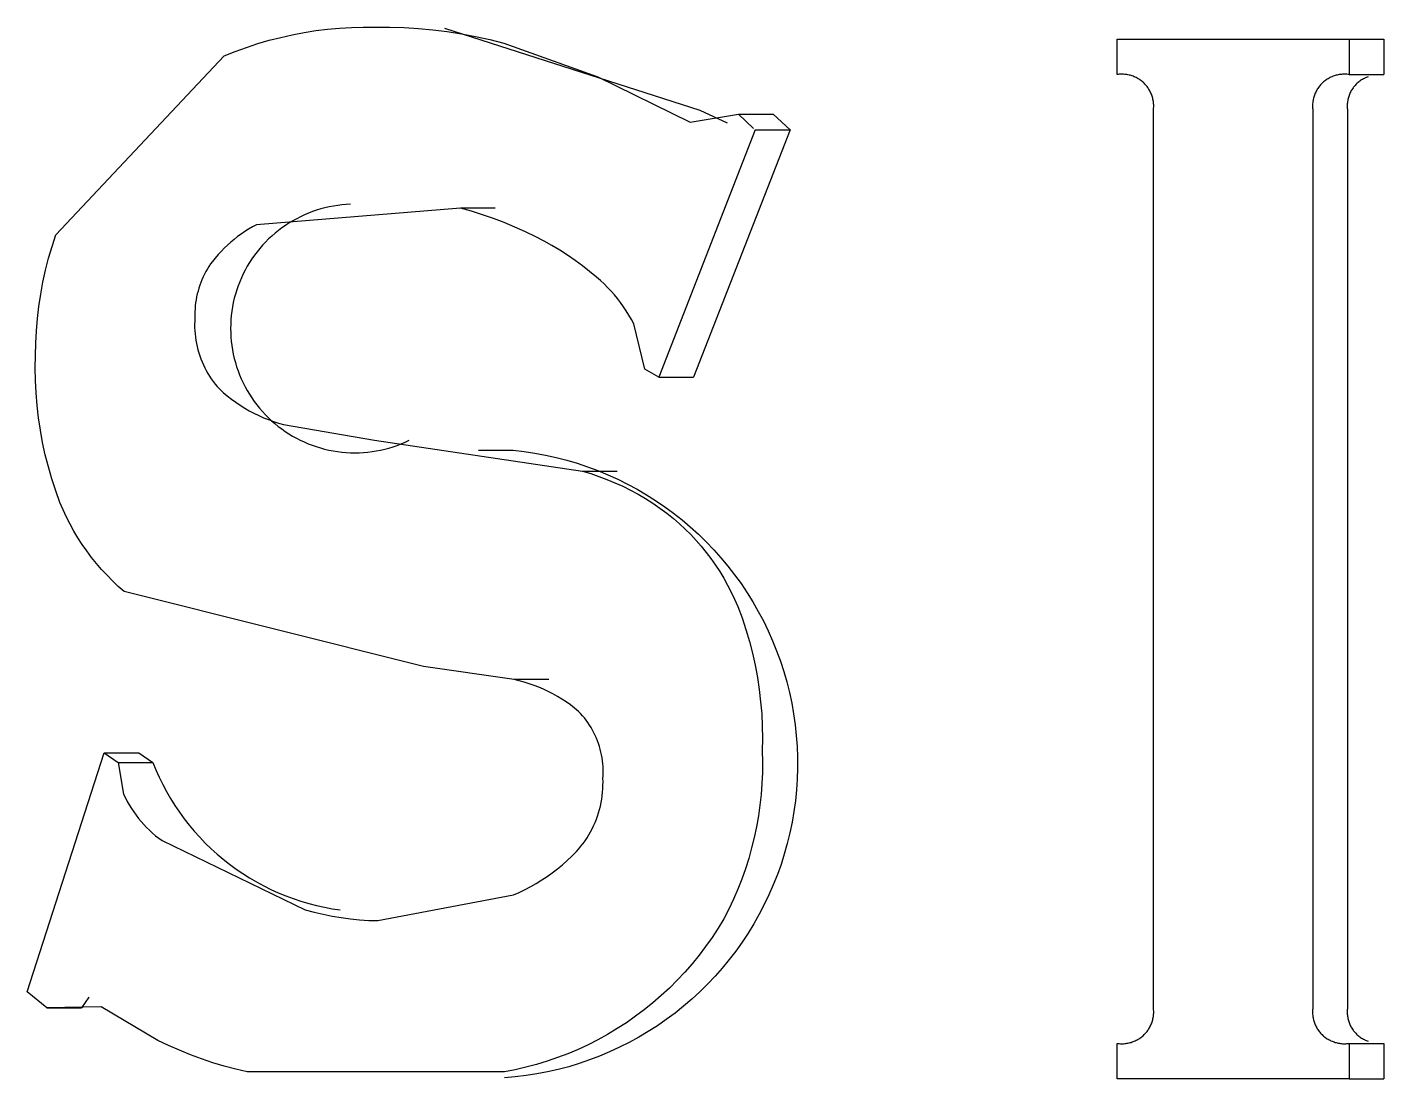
# Model space of a CAD drawing. Header units: millimetres. Extents: x -1480 to 5249, y -840 to 3860.
# Drawn here: x -684.211 to -681.863, y 3065.984 to 3067.803 of the extents above; entities that cross this region are included whole.
import ezdxf

# ---------------------------------------------------------------- set-up
doc = ezdxf.new("R2010")
doc.units = ezdxf.units.MM
doc.header["$MEASUREMENT"] = 0
doc.layers.add('Utwórz2D linie widoczne', color=7, linetype='Continuous', true_color=0x000000)

msp = doc.modelspace()

# ---------------------------------------------------------------- linework, layer by layer
at = {"layer": 'Utwórz2D linie widoczne'}
for p, q in [((-683.6498, 3067.8024), (-683.6292, 3067.803)), ((-683.6292, 3067.803), (-683.6086, 3067.8028)), ((-683.6086, 3067.8028), (-683.5836, 3067.8029)), ((-683.5836, 3067.8029), (-683.5587, 3067.8021)), ((-683.8118, 3067.7744), (-683.792, 3067.7802)), ((-683.792, 3067.7802), (-683.7721, 3067.7853)), ((-683.7721, 3067.7853), (-683.752, 3067.7898)), ((-683.752, 3067.7898), (-683.7317, 3067.7937)), ((-683.7317, 3067.7937), (-683.7114, 3067.7969)), ((-683.7114, 3067.7969), (-683.6909, 3067.7994)), ((-683.6909, 3067.7994), (-683.6704, 3067.8013)), ((-683.6704, 3067.8013), (-683.6498, 3067.8024)), ((-683.5587, 3067.8021), (-683.5337, 3067.8006)), ((-683.5337, 3067.8006), (-683.5089, 3067.7984)), ((-683.5089, 3067.7984), (-683.4841, 3067.7953)), ((-683.4887, 3067.8012), (-683.0468, 3067.6592)), ((-683.4841, 3067.7953), (-683.4594, 3067.7915)), ((-683.4594, 3067.7915), (-683.4348, 3067.7869)), ((-683.4348, 3067.7869), (-683.4104, 3067.7815)), ((-683.4104, 3067.7815), (-683.3862, 3067.7754)), ((-682.3248, 3067.7824), (-681.9233, 3067.7824)), ((-682.3248, 3067.7209), (-682.3248, 3067.7824)), ((-681.9233, 3067.7824), (-681.9233, 3067.7209)), ((-681.9233, 3067.7824), (-681.8632, 3067.7824)), ((-681.8632, 3067.7824), (-681.8632, 3067.7209)), ((-683.8698, 3067.7532), (-683.8507, 3067.7609)), ((-683.8507, 3067.7609), (-683.8314, 3067.768)), ((-683.8314, 3067.768), (-683.8118, 3067.7744)), ((-683.3862, 3067.7754), (-683.2231, 3067.7173)), ((-684.1612, 3067.4439), (-683.8698, 3067.7532)), ((-683.2231, 3067.7173), (-683.0638, 3067.6387)), ((-682.323, 3067.7212), (-682.3248, 3067.7209)), ((-682.3211, 3067.7214), (-682.323, 3067.7212)), ((-682.3192, 3067.7215), (-682.3211, 3067.7214)), ((-682.3173, 3067.7215), (-682.3192, 3067.7215)), ((-682.3154, 3067.7215), (-682.3173, 3067.7215)), ((-682.3135, 3067.7215), (-682.3154, 3067.7215)), ((-682.3116, 3067.7213), (-682.3135, 3067.7215)), ((-682.3098, 3067.7211), (-682.3116, 3067.7213)), ((-682.3079, 3067.7208), (-682.3098, 3067.7211)), ((-682.306, 3067.7205), (-682.3079, 3067.7208)), ((-682.3042, 3067.7201), (-682.306, 3067.7205)), ((-682.3024, 3067.7197), (-682.3042, 3067.7201)), ((-682.3005, 3067.7191), (-682.3024, 3067.7197)), ((-682.2987, 3067.7186), (-682.3005, 3067.7191)), ((-682.297, 3067.7179), (-682.2987, 3067.7186)), ((-682.2952, 3067.7172), (-682.297, 3067.7179)), ((-682.2935, 3067.7164), (-682.2952, 3067.7172)), ((-682.2918, 3067.7156), (-682.2935, 3067.7164)), ((-682.2901, 3067.7147), (-682.2918, 3067.7156)), ((-682.2885, 3067.7138), (-682.2901, 3067.7147)), ((-682.2869, 3067.7128), (-682.2885, 3067.7138)), ((-682.2853, 3067.7118), (-682.2869, 3067.7128)), ((-682.2837, 3067.7107), (-682.2853, 3067.7118)), ((-682.2823, 3067.7095), (-682.2837, 3067.7107)), ((-682.2808, 3067.7083), (-682.2823, 3067.7095)), ((-681.9659, 3067.7095), (-681.9674, 3067.7083)), ((-681.9644, 3067.7107), (-681.9659, 3067.7095)), ((-681.9629, 3067.7118), (-681.9644, 3067.7107)), ((-681.9613, 3067.7128), (-681.9629, 3067.7118)), ((-681.9597, 3067.7138), (-681.9613, 3067.7128)), ((-681.9581, 3067.7148), (-681.9597, 3067.7138)), ((-681.9564, 3067.7156), (-681.9581, 3067.7148)), ((-681.9547, 3067.7165), (-681.9564, 3067.7156)), ((-681.953, 3067.7172), (-681.9547, 3067.7165)), ((-681.9512, 3067.7179), (-681.953, 3067.7172)), ((-681.9494, 3067.7186), (-681.9512, 3067.7179)), ((-681.9476, 3067.7192), (-681.9494, 3067.7186)), ((-681.9458, 3067.7197), (-681.9476, 3067.7192)), ((-681.944, 3067.7201), (-681.9458, 3067.7197)), ((-681.9421, 3067.7205), (-681.944, 3067.7201)), ((-681.9403, 3067.7209), (-681.9421, 3067.7205)), ((-681.9384, 3067.7211), (-681.9403, 3067.7209)), ((-681.9365, 3067.7213), (-681.9384, 3067.7211)), ((-681.9346, 3067.7215), (-681.9365, 3067.7213)), ((-681.9327, 3067.7215), (-681.9346, 3067.7215)), ((-681.9308, 3067.7215), (-681.9327, 3067.7215)), ((-681.929, 3067.7215), (-681.9308, 3067.7215)), ((-681.9271, 3067.7214), (-681.929, 3067.7215)), ((-681.9252, 3067.7212), (-681.9271, 3067.7214)), ((-681.9233, 3067.7209), (-681.9252, 3067.7212)), ((-681.9233, 3067.7209), (-681.8632, 3067.7209)), ((-681.9049, 3067.7096), (-681.9064, 3067.7085)), ((-681.9034, 3067.7107), (-681.9049, 3067.7096)), ((-681.9018, 3067.7117), (-681.9034, 3067.7107)), ((-681.9003, 3067.7126), (-681.9018, 3067.7117)), ((-681.8987, 3067.7135), (-681.9003, 3067.7126)), ((-681.897, 3067.7144), (-681.8987, 3067.7135)), ((-681.8953, 3067.7152), (-681.897, 3067.7144)), ((-681.8936, 3067.7159), (-681.8953, 3067.7152)), ((-681.8919, 3067.7166), (-681.8936, 3067.7159)), ((-681.8902, 3067.7172), (-681.8919, 3067.7166)), ((-682.2794, 3067.7071), (-682.2808, 3067.7083)), ((-682.278, 3067.7058), (-682.2794, 3067.7071)), ((-682.2767, 3067.7044), (-682.278, 3067.7058)), ((-682.2754, 3067.703), (-682.2767, 3067.7044)), ((-682.2742, 3067.7016), (-682.2754, 3067.703)), ((-682.273, 3067.7001), (-682.2742, 3067.7016)), ((-682.2719, 3067.6986), (-682.273, 3067.7001)), ((-682.2708, 3067.697), (-682.2719, 3067.6986)), ((-682.2698, 3067.6955), (-682.2708, 3067.697)), ((-682.2688, 3067.6938), (-682.2698, 3067.6955)), ((-682.2679, 3067.6922), (-682.2688, 3067.6938)), ((-682.267, 3067.6905), (-682.2679, 3067.6922)), ((-682.2662, 3067.6888), (-682.267, 3067.6905)), ((-682.2655, 3067.687), (-682.2662, 3067.6888)), ((-682.2648, 3067.6853), (-682.2655, 3067.687)), ((-681.9827, 3067.687), (-681.9834, 3067.6853)), ((-681.982, 3067.6888), (-681.9827, 3067.687)), ((-681.9812, 3067.6905), (-681.982, 3067.6888)), ((-681.9803, 3067.6922), (-681.9812, 3067.6905)), ((-681.9794, 3067.6938), (-681.9803, 3067.6922)), ((-681.9784, 3067.6955), (-681.9794, 3067.6938)), ((-681.9774, 3067.6971), (-681.9784, 3067.6955)), ((-681.9763, 3067.6986), (-681.9774, 3067.6971)), ((-681.9752, 3067.7001), (-681.9763, 3067.6986)), ((-681.974, 3067.7016), (-681.9752, 3067.7001)), ((-681.9728, 3067.703), (-681.974, 3067.7016)), ((-681.9715, 3067.7044), (-681.9728, 3067.703)), ((-681.9702, 3067.7058), (-681.9715, 3067.7044)), ((-681.9688, 3067.7071), (-681.9702, 3067.7058)), ((-681.9674, 3067.7083), (-681.9688, 3067.7071)), ((-681.9228, 3067.6865), (-681.9235, 3067.6847)), ((-681.9221, 3067.6882), (-681.9228, 3067.6865)), ((-681.9213, 3067.6899), (-681.9221, 3067.6882)), ((-681.9205, 3067.6915), (-681.9213, 3067.6899)), ((-681.9196, 3067.6931), (-681.9205, 3067.6915)), ((-681.9186, 3067.6947), (-681.9196, 3067.6931)), ((-681.9176, 3067.6963), (-681.9186, 3067.6947)), ((-681.9166, 3067.6978), (-681.9176, 3067.6963)), ((-681.9155, 3067.6993), (-681.9166, 3067.6978)), ((-681.9143, 3067.7007), (-681.9155, 3067.6993)), ((-681.9131, 3067.7021), (-681.9143, 3067.7007)), ((-681.9118, 3067.7035), (-681.9131, 3067.7021)), ((-681.9105, 3067.7048), (-681.9118, 3067.7035)), ((-681.9092, 3067.7061), (-681.9105, 3067.7048)), ((-681.9078, 3067.7073), (-681.9092, 3067.7061)), ((-681.9064, 3067.7085), (-681.9078, 3067.7073)), ((-682.2642, 3067.6835), (-682.2648, 3067.6853)), ((-682.2636, 3067.6817), (-682.2642, 3067.6835)), ((-682.2632, 3067.6799), (-682.2636, 3067.6817)), ((-682.2627, 3067.678), (-682.2632, 3067.6799)), ((-682.2624, 3067.6762), (-682.2627, 3067.678)), ((-682.2621, 3067.6743), (-682.2624, 3067.6762)), ((-682.2618, 3067.6724), (-682.2621, 3067.6743)), ((-682.2616, 3067.6705), (-682.2618, 3067.6724)), ((-682.2617, 3067.6611), (-682.2616, 3067.663)), ((-682.2615, 3067.6687), (-682.2616, 3067.6705)), ((-682.2616, 3067.663), (-682.2615, 3067.6649)), ((-682.2615, 3067.6668), (-682.2615, 3067.6687)), ((-682.2615, 3067.6649), (-682.2615, 3067.6668)), ((-681.9865, 3067.6705), (-681.9867, 3067.6687)), ((-681.9867, 3067.6687), (-681.9867, 3067.6668)), ((-681.9867, 3067.6668), (-681.9867, 3067.6649)), ((-681.9867, 3067.6649), (-681.9866, 3067.663)), ((-681.9866, 3067.663), (-681.9864, 3067.6611)), ((-681.9864, 3067.6724), (-681.9865, 3067.6705)), ((-681.9861, 3067.6743), (-681.9864, 3067.6724)), ((-681.9858, 3067.6762), (-681.9861, 3067.6743)), ((-681.9855, 3067.678), (-681.9858, 3067.6762)), ((-681.985, 3067.6799), (-681.9855, 3067.678)), ((-681.9845, 3067.6817), (-681.985, 3067.6799)), ((-681.984, 3067.6835), (-681.9845, 3067.6817)), ((-681.9834, 3067.6853), (-681.984, 3067.6835)), ((-681.9265, 3067.6703), (-681.9266, 3067.6685)), ((-681.9266, 3067.6685), (-681.9266, 3067.6666)), ((-681.9266, 3067.6666), (-681.9266, 3067.6648)), ((-681.9266, 3067.6648), (-681.9265, 3067.6629)), ((-681.9263, 3067.6721), (-681.9265, 3067.6703)), ((-681.9265, 3067.6629), (-681.9263, 3067.6611)), ((-681.9261, 3067.674), (-681.9263, 3067.6721)), ((-681.9258, 3067.6758), (-681.9261, 3067.674)), ((-681.9255, 3067.6776), (-681.9258, 3067.6758)), ((-681.9251, 3067.6794), (-681.9255, 3067.6776)), ((-681.9246, 3067.6812), (-681.9251, 3067.6794)), ((-681.9241, 3067.683), (-681.9246, 3067.6812)), ((-681.9235, 3067.6847), (-681.9241, 3067.683)), ((-683.0638, 3067.6387), (-682.9801, 3067.6525)), ((-683.0468, 3067.6592), (-682.9993, 3067.6372)), ((-682.9801, 3067.6525), (-682.9538, 3067.6277)), ((-682.9801, 3067.6525), (-682.92, 3067.6525)), ((-682.92, 3067.6525), (-682.8908, 3067.6251)), ((-682.262, 3067.6592), (-682.2617, 3067.6611)), ((-682.262, 3066.1066), (-682.262, 3067.6592)), ((-681.9864, 3067.6611), (-681.9862, 3067.6592)), ((-681.9862, 3067.6592), (-681.9862, 3066.1066)), ((-681.9263, 3067.6611), (-681.9261, 3067.6592)), ((-681.9261, 3067.6592), (-681.9261, 3066.1066)), ((-682.9509, 3067.6251), (-683.1179, 3067.1977)), ((-682.8908, 3067.6251), (-683.0578, 3067.1977)), ((-682.9509, 3067.6251), (-682.8908, 3067.6251)), ((-683.4612, 3067.4898), (-683.8142, 3067.461)), ((-683.7379, 3067.475), (-683.7445, 3067.4716)), ((-683.7311, 3067.4782), (-683.7379, 3067.475)), ((-683.7241, 3067.4811), (-683.7311, 3067.4782)), ((-683.7171, 3067.4838), (-683.7241, 3067.4811)), ((-683.71, 3067.4863), (-683.7171, 3067.4838)), ((-683.7029, 3067.4884), (-683.71, 3067.4863)), ((-683.6956, 3067.4904), (-683.7029, 3067.4884)), ((-683.6883, 3067.4921), (-683.6956, 3067.4904)), ((-683.6809, 3067.4935), (-683.6883, 3067.4921)), ((-683.6735, 3067.4947), (-683.6809, 3067.4935)), ((-683.6661, 3067.4956), (-683.6735, 3067.4947)), ((-683.6586, 3067.4962), (-683.6661, 3067.4956)), ((-683.6511, 3067.4966), (-683.6586, 3067.4962)), ((-683.4011, 3067.4898), (-683.4612, 3067.4898)), ((-683.4419, 3067.4844), (-683.4612, 3067.4898)), ((-683.4228, 3067.4785), (-683.4419, 3067.4844)), ((-683.4039, 3067.472), (-683.4228, 3067.4785)), ((-683.8276, 3067.4535), (-683.8341, 3067.4494)), ((-683.8209, 3067.4573), (-683.8276, 3067.4535)), ((-683.8142, 3067.461), (-683.8209, 3067.4573)), ((-683.776, 3067.4513), (-683.7818, 3067.4465)), ((-683.77, 3067.4558), (-683.776, 3067.4513)), ((-683.7638, 3067.4601), (-683.77, 3067.4558)), ((-683.7575, 3067.4642), (-683.7638, 3067.4601)), ((-683.7511, 3067.468), (-683.7575, 3067.4642)), ((-683.7445, 3067.4716), (-683.7511, 3067.468)), ((-683.3853, 3067.4649), (-683.4039, 3067.472)), ((-683.3668, 3067.4572), (-683.3853, 3067.4649)), ((-683.3486, 3067.449), (-683.3668, 3067.4572)), ((-684.1678, 3067.4237), (-684.1612, 3067.4439)), ((-683.8587, 3067.4309), (-683.8644, 3067.4258)), ((-683.8527, 3067.4358), (-683.8587, 3067.4309)), ((-683.8467, 3067.4406), (-683.8527, 3067.4358)), ((-683.8405, 3067.4451), (-683.8467, 3067.4406)), ((-683.8341, 3067.4494), (-683.8405, 3067.4451)), ((-683.7983, 3067.4312), (-683.8034, 3067.4257)), ((-683.793, 3067.4365), (-683.7983, 3067.4312)), ((-683.7875, 3067.4416), (-683.793, 3067.4365)), ((-683.7818, 3067.4465), (-683.7875, 3067.4416)), ((-683.3306, 3067.4403), (-683.3486, 3067.449)), ((-683.3165, 3067.433), (-683.3306, 3067.4403)), ((-683.3027, 3067.4253), (-683.3165, 3067.433)), ((-684.1737, 3067.4033), (-684.1678, 3067.4237)), ((-683.8806, 3067.4094), (-683.8856, 3067.4035)), ((-683.8754, 3067.415), (-683.8806, 3067.4094)), ((-683.87, 3067.4205), (-683.8754, 3067.415)), ((-683.8644, 3067.4258), (-683.87, 3067.4205)), ((-683.8176, 3067.4083), (-683.8219, 3067.4021)), ((-683.8131, 3067.4142), (-683.8176, 3067.4083)), ((-683.8084, 3067.4201), (-683.8131, 3067.4142)), ((-683.8034, 3067.4257), (-683.8084, 3067.4201)), ((-683.2891, 3067.4171), (-683.3027, 3067.4253)), ((-683.2758, 3067.4085), (-683.2891, 3067.4171)), ((-683.2627, 3067.3995), (-683.2758, 3067.4085)), ((-684.1836, 3067.3619), (-684.179, 3067.3827)), ((-684.179, 3067.3827), (-684.1737, 3067.4033)), ((-683.899, 3067.3846), (-683.9016, 3067.3801)), ((-683.8963, 3067.389), (-683.899, 3067.3846)), ((-683.8934, 3067.3933), (-683.8963, 3067.389)), ((-683.8904, 3067.3976), (-683.8934, 3067.3933)), ((-683.8856, 3067.4035), (-683.8904, 3067.3976)), ((-683.8335, 3067.3828), (-683.8369, 3067.3762)), ((-683.8299, 3067.3894), (-683.8335, 3067.3828)), ((-683.826, 3067.3958), (-683.8299, 3067.3894)), ((-683.8219, 3067.4021), (-683.826, 3067.3958)), ((-683.25, 3067.3901), (-683.2627, 3067.3995)), ((-683.2375, 3067.3803), (-683.25, 3067.3901)), ((-683.2254, 3067.3702), (-683.2375, 3067.3803)), ((-684.1874, 3067.341), (-684.1836, 3067.3619)), ((-683.9104, 3067.3613), (-683.9122, 3067.3564)), ((-683.9084, 3067.3661), (-683.9104, 3067.3613)), ((-683.9063, 3067.3708), (-683.9084, 3067.3661)), ((-683.904, 3067.3755), (-683.9063, 3067.3708)), ((-683.9016, 3067.3801), (-683.904, 3067.3755)), ((-683.8431, 3067.3625), (-683.8458, 3067.3555)), ((-683.8401, 3067.3694), (-683.8431, 3067.3625)), ((-683.8369, 3067.3762), (-683.8401, 3067.3694)), ((-683.2189, 3067.3645), (-683.2254, 3067.3702)), ((-683.2125, 3067.3587), (-683.2189, 3067.3645)), ((-683.2064, 3067.3526), (-683.2125, 3067.3587)), ((-684.1906, 3067.32), (-684.1874, 3067.341)), ((-683.9177, 3067.3364), (-683.9186, 3067.3313)), ((-683.9165, 3067.3414), (-683.9177, 3067.3364)), ((-683.9152, 3067.3465), (-683.9165, 3067.3414)), ((-683.9138, 3067.3515), (-683.9152, 3067.3465)), ((-683.9122, 3067.3564), (-683.9138, 3067.3515)), ((-683.8524, 3067.3339), (-683.8541, 3067.3266)), ((-683.8504, 3067.3412), (-683.8524, 3067.3339)), ((-683.8482, 3067.3484), (-683.8504, 3067.3412)), ((-683.8458, 3067.3555), (-683.8482, 3067.3484)), ((-683.2005, 3067.3464), (-683.2064, 3067.3526)), ((-683.1948, 3067.3399), (-683.2005, 3067.3464)), ((-683.1893, 3067.3333), (-683.1948, 3067.3399)), ((-683.184, 3067.3264), (-683.1893, 3067.3333)), ((-684.1931, 3067.2988), (-684.1906, 3067.32)), ((-683.9204, 3067.3158), (-683.9207, 3067.3106)), ((-683.9207, 3067.3106), (-683.9207, 3067.3054)), ((-683.92, 3067.321), (-683.9204, 3067.3158)), ((-683.9194, 3067.3261), (-683.92, 3067.321)), ((-683.9186, 3067.3313), (-683.9194, 3067.3261)), ((-683.8567, 3067.3119), (-683.8576, 3067.3044)), ((-683.8555, 3067.3193), (-683.8567, 3067.3119)), ((-683.8541, 3067.3266), (-683.8555, 3067.3193)), ((-683.179, 3067.3194), (-683.184, 3067.3264)), ((-683.1742, 3067.3123), (-683.179, 3067.3194)), ((-683.1696, 3067.305), (-683.1742, 3067.3123)), ((-684.1949, 3067.2777), (-684.1931, 3067.2988)), ((-683.921, 3067.2946), (-683.9211, 3067.2891)), ((-683.9211, 3067.2891), (-683.9211, 3067.2835)), ((-683.9206, 3067.3002), (-683.921, 3067.2946)), ((-683.9207, 3067.3054), (-683.9206, 3067.3002)), ((-683.8587, 3067.2894), (-683.8588, 3067.2819)), ((-683.8583, 3067.2969), (-683.8587, 3067.2894)), ((-683.8576, 3067.3044), (-683.8583, 3067.2969)), ((-683.1653, 3067.2975), (-683.1696, 3067.305)), ((-683.1613, 3067.2899), (-683.1653, 3067.2975)), ((-683.1421, 3067.2112), (-683.1613, 3067.2899)), ((-684.196, 3067.2564), (-684.1949, 3067.2777)), ((-683.9211, 3067.2835), (-683.9208, 3067.2779)), ((-683.9208, 3067.2779), (-683.9204, 3067.2724)), ((-683.9204, 3067.2724), (-683.9198, 3067.2668)), ((-683.9198, 3067.2668), (-683.919, 3067.2613)), ((-683.8588, 3067.2819), (-683.8587, 3067.2744)), ((-683.8587, 3067.2744), (-683.8583, 3067.2669)), ((-683.8583, 3067.2669), (-683.8577, 3067.2595)), ((-684.1964, 3067.2351), (-684.196, 3067.2564)), ((-683.919, 3067.2613), (-683.918, 3067.2558)), ((-683.918, 3067.2558), (-683.9169, 3067.2503)), ((-683.9169, 3067.2503), (-683.9155, 3067.2449)), ((-683.9155, 3067.2449), (-683.914, 3067.2396)), ((-683.914, 3067.2396), (-683.9122, 3067.2343)), ((-683.8577, 3067.2595), (-683.8567, 3067.252)), ((-683.8567, 3067.252), (-683.8556, 3067.2446)), ((-683.8556, 3067.2446), (-683.8542, 3067.2372)), ((-684.1968, 3067.2135), (-684.1964, 3067.2351)), ((-683.9122, 3067.2343), (-683.9103, 3067.229)), ((-683.9103, 3067.229), (-683.9083, 3067.2239)), ((-683.9083, 3067.2239), (-683.906, 3067.2188)), ((-683.906, 3067.2188), (-683.9036, 3067.2137)), ((-683.8542, 3067.2372), (-683.8525, 3067.2299)), ((-683.8525, 3067.2299), (-683.8505, 3067.2227)), ((-683.8505, 3067.2227), (-683.8484, 3067.2155)), ((-684.1965, 3067.1918), (-684.1968, 3067.2135)), ((-683.9036, 3067.2137), (-683.901, 3067.2088)), ((-683.901, 3067.2088), (-683.8982, 3067.2039)), ((-683.8982, 3067.2039), (-683.8953, 3067.1992)), ((-683.8953, 3067.1992), (-683.8922, 3067.1946)), ((-683.8922, 3067.1946), (-683.889, 3067.19)), ((-683.8484, 3067.2155), (-683.8459, 3067.2084)), ((-683.8459, 3067.2084), (-683.8432, 3067.2014)), ((-683.8432, 3067.2014), (-683.8403, 3067.1945)), ((-683.8403, 3067.1945), (-683.8372, 3067.1877)), ((-683.1179, 3067.1977), (-683.1421, 3067.2112)), ((-683.1179, 3067.1977), (-683.0578, 3067.1977)), ((-684.1954, 3067.1702), (-684.1965, 3067.1918)), ((-684.1937, 3067.1486), (-684.1954, 3067.1702)), ((-683.889, 3067.19), (-683.8856, 3067.1856)), ((-683.8856, 3067.1856), (-683.882, 3067.1813)), ((-683.882, 3067.1813), (-683.8783, 3067.1771)), ((-683.8783, 3067.1771), (-683.8715, 3067.171)), ((-683.8715, 3067.171), (-683.8645, 3067.1651)), ((-683.8372, 3067.1877), (-683.8338, 3067.181)), ((-683.8338, 3067.181), (-683.8301, 3067.1744)), ((-683.8301, 3067.1744), (-683.8263, 3067.168)), ((-684.1912, 3067.1271), (-684.1937, 3067.1486)), ((-683.8645, 3067.1651), (-683.8572, 3067.1594)), ((-683.8572, 3067.1594), (-683.8498, 3067.1541)), ((-683.8498, 3067.1541), (-683.8422, 3067.1489)), ((-683.8422, 3067.1489), (-683.8344, 3067.1441)), ((-683.8263, 3067.168), (-683.8222, 3067.1617)), ((-683.8222, 3067.1617), (-683.8179, 3067.1555)), ((-683.8179, 3067.1555), (-683.8134, 3067.1495)), ((-683.8134, 3067.1495), (-683.8087, 3067.1437)), ((-684.188, 3067.1056), (-684.1912, 3067.1271)), ((-683.8344, 3067.1441), (-683.8265, 3067.1395)), ((-683.8265, 3067.1395), (-683.8184, 3067.1352)), ((-683.8184, 3067.1352), (-683.8101, 3067.1312)), ((-683.8101, 3067.1312), (-683.8018, 3067.1274)), ((-683.8087, 3067.1437), (-683.8038, 3067.138)), ((-683.8038, 3067.138), (-683.7986, 3067.1325)), ((-683.8018, 3067.1274), (-683.7933, 3067.124)), ((-683.7986, 3067.1325), (-683.7933, 3067.1272)), ((-683.7933, 3067.1272), (-683.7879, 3067.1221)), ((-683.7933, 3067.124), (-683.7846, 3067.1209)), ((-683.7879, 3067.1221), (-683.7822, 3067.1171)), ((-684.1841, 3067.0843), (-684.188, 3067.1056)), ((-683.7846, 3067.1209), (-683.7759, 3067.118)), ((-683.7822, 3067.1171), (-683.7764, 3067.1124)), ((-683.7764, 3067.1124), (-683.7704, 3067.1079)), ((-683.7759, 3067.118), (-683.7671, 3067.1155)), ((-683.7704, 3067.1079), (-683.7642, 3067.1036)), ((-683.7671, 3067.1155), (-683.6099, 3067.0883)), ((-683.7642, 3067.1036), (-683.758, 3067.0995)), ((-683.758, 3067.0995), (-683.7515, 3067.0956)), ((-684.1795, 3067.0632), (-684.1841, 3067.0843)), ((-683.7515, 3067.0956), (-683.745, 3067.092)), ((-683.745, 3067.092), (-683.7383, 3067.0885)), ((-683.7383, 3067.0885), (-683.7315, 3067.0854)), ((-683.7315, 3067.0854), (-683.7246, 3067.0824)), ((-683.7246, 3067.0824), (-683.7176, 3067.0797)), ((-683.7176, 3067.0797), (-683.7105, 3067.0773)), ((-683.7105, 3067.0773), (-683.7033, 3067.0751)), ((-683.7033, 3067.0751), (-683.6961, 3067.0731)), ((-683.6099, 3067.0883), (-683.2498, 3067.035)), ((-683.592, 3067.073), (-683.5848, 3067.0749)), ((-683.5848, 3067.0749), (-683.5776, 3067.0771)), ((-683.5776, 3067.0771), (-683.5705, 3067.0795)), ((-683.5705, 3067.0795), (-683.5635, 3067.0822)), ((-683.5635, 3067.0822), (-683.5566, 3067.0851)), ((-683.5566, 3067.0851), (-683.5498, 3067.0883)), ((-684.1742, 3067.0422), (-684.1795, 3067.0632)), ((-683.6961, 3067.0731), (-683.6888, 3067.0714)), ((-683.6888, 3067.0714), (-683.6814, 3067.07)), ((-683.6814, 3067.07), (-683.674, 3067.0688)), ((-683.674, 3067.0688), (-683.6665, 3067.0679)), ((-683.6665, 3067.0679), (-683.6591, 3067.0672)), ((-683.6591, 3067.0672), (-683.6516, 3067.0668)), ((-683.6516, 3067.0668), (-683.6441, 3067.0667)), ((-683.6441, 3067.0667), (-683.6366, 3067.0668)), ((-683.6366, 3067.0668), (-683.6291, 3067.0672)), ((-683.6291, 3067.0672), (-683.6216, 3067.0678)), ((-683.6216, 3067.0678), (-683.6141, 3067.0687)), ((-683.6141, 3067.0687), (-683.6067, 3067.0699)), ((-683.6067, 3067.0699), (-683.5994, 3067.0713)), ((-683.5994, 3067.0713), (-683.592, 3067.073)), ((-683.4298, 3067.0711), (-683.3696, 3067.0711)), ((-683.3696, 3067.0711), (-683.3509, 3067.0689)), ((-683.3509, 3067.0689), (-683.3323, 3067.0661)), ((-683.3323, 3067.0661), (-683.3138, 3067.0626)), ((-683.3138, 3067.0626), (-683.2954, 3067.0586)), ((-683.2954, 3067.0586), (-683.2771, 3067.0538)), ((-683.2771, 3067.0538), (-683.259, 3067.0485)), ((-684.1681, 3067.0214), (-684.1742, 3067.0422)), ((-683.259, 3067.0485), (-683.2412, 3067.0425)), ((-683.2498, 3067.035), (-683.1897, 3067.035)), ((-683.2498, 3067.035), (-683.2355, 3067.0307)), ((-683.2412, 3067.0425), (-683.2235, 3067.0359)), ((-683.2355, 3067.0307), (-683.2214, 3067.0259)), ((-683.2235, 3067.0359), (-683.2061, 3067.0288)), ((-683.2061, 3067.0288), (-683.1889, 3067.021)), ((-684.1614, 3067.0008), (-684.1681, 3067.0214)), ((-683.2214, 3067.0259), (-683.2075, 3067.0206)), ((-683.2075, 3067.0206), (-683.1937, 3067.0149)), ((-683.1937, 3067.0149), (-683.1802, 3067.0087)), ((-683.1889, 3067.021), (-683.172, 3067.0126)), ((-683.1802, 3067.0087), (-683.1669, 3067.002)), ((-683.172, 3067.0126), (-683.1555, 3067.0036)), ((-684.1541, 3066.9804), (-684.1614, 3067.0008)), ((-683.1669, 3067.002), (-683.1538, 3066.9949)), ((-683.1555, 3067.0036), (-683.1392, 3066.9941)), ((-683.1538, 3066.9949), (-683.1409, 3066.9874)), ((-683.1409, 3066.9874), (-683.1284, 3066.9794)), ((-683.1392, 3066.9941), (-683.1233, 3066.984)), ((-683.1233, 3066.984), (-683.1077, 3066.9734)), ((-684.1487, 3066.9678), (-684.1541, 3066.9804)), ((-684.1429, 3066.9554), (-684.1487, 3066.9678)), ((-683.1284, 3066.9794), (-683.1161, 3066.971)), ((-683.1161, 3066.971), (-683.104, 3066.9622)), ((-683.1077, 3066.9734), (-683.0925, 3066.9622)), ((-683.104, 3066.9622), (-683.0923, 3066.953)), ((-683.0925, 3066.9622), (-683.0777, 3066.9506)), ((-684.1366, 3066.9432), (-684.1429, 3066.9554)), ((-684.13, 3066.9312), (-684.1366, 3066.9432)), ((-683.0923, 3066.953), (-683.0821, 3066.944)), ((-683.0821, 3066.944), (-683.0722, 3066.9347)), ((-683.0777, 3066.9506), (-683.0633, 3066.9384)), ((-683.0722, 3066.9347), (-683.0627, 3066.9251)), ((-683.0633, 3066.9384), (-683.0494, 3066.9257)), ((-684.123, 3066.9195), (-684.13, 3066.9312)), ((-684.1155, 3066.908), (-684.123, 3066.9195)), ((-683.0627, 3066.9251), (-683.0534, 3066.9151)), ((-683.0534, 3066.9151), (-683.0445, 3066.9049)), ((-683.0494, 3066.9257), (-683.0359, 3066.9126)), ((-683.0359, 3066.9126), (-683.0228, 3066.899)), ((-684.1077, 3066.8968), (-684.1155, 3066.908)), ((-684.0995, 3066.8858), (-684.1077, 3066.8968)), ((-683.0445, 3066.9049), (-683.036, 3066.8943)), ((-683.036, 3066.8943), (-683.0278, 3066.8835)), ((-683.0228, 3066.899), (-683.0103, 3066.8849)), ((-684.0909, 3066.8752), (-684.0995, 3066.8858)), ((-684.082, 3066.8648), (-684.0909, 3066.8752)), ((-684.0727, 3066.8547), (-684.082, 3066.8648)), ((-683.0278, 3066.8835), (-683.0199, 3066.8724)), ((-683.0199, 3066.8724), (-683.0125, 3066.8611)), ((-683.0103, 3066.8849), (-682.9982, 3066.8704)), ((-682.9982, 3066.8704), (-682.9866, 3066.8556)), ((-684.063, 3066.845), (-684.0727, 3066.8547)), ((-684.0531, 3066.8356), (-684.063, 3066.845)), ((-683.0125, 3066.8611), (-683.0054, 3066.8495)), ((-683.0054, 3066.8495), (-682.9987, 3066.8377)), ((-682.9866, 3066.8556), (-682.9756, 3066.8403)), ((-682.9756, 3066.8403), (-682.9651, 3066.8246)), ((-684.0428, 3066.8266), (-684.0531, 3066.8356)), ((-683.5253, 3066.6967), (-684.0428, 3066.8266)), ((-682.9987, 3066.8377), (-682.9924, 3066.8256)), ((-682.9924, 3066.8256), (-682.9866, 3066.8134)), ((-682.9651, 3066.8246), (-682.9551, 3066.8086)), ((-682.9866, 3066.8134), (-682.9811, 3066.801)), ((-682.9811, 3066.801), (-682.9737, 3066.781)), ((-682.9551, 3066.8086), (-682.9457, 3066.7923)), ((-682.9737, 3066.781), (-682.967, 3066.7608)), ((-682.9457, 3066.7923), (-682.9369, 3066.7757)), ((-682.9369, 3066.7757), (-682.9287, 3066.7587)), ((-682.967, 3066.7608), (-682.961, 3066.7404)), ((-682.9287, 3066.7587), (-682.921, 3066.7415)), ((-682.961, 3066.7404), (-682.9557, 3066.7198)), ((-682.921, 3066.7415), (-682.914, 3066.724)), ((-682.914, 3066.724), (-682.9075, 3066.7063)), ((-682.9557, 3066.7198), (-682.9511, 3066.6991)), ((-682.9075, 3066.7063), (-682.9017, 3066.6884)), ((-683.3681, 3066.6743), (-683.5253, 3066.6967)), ((-682.9511, 3066.6991), (-682.9472, 3066.6782)), ((-682.9472, 3066.6782), (-682.944, 3066.6572)), ((-682.9017, 3066.6884), (-682.8965, 3066.6703)), ((-683.308, 3066.6743), (-683.3681, 3066.6743)), ((-683.3594, 3066.6723), (-683.3681, 3066.6743)), ((-683.3507, 3066.6699), (-683.3594, 3066.6723)), ((-683.3422, 3066.6672), (-683.3507, 3066.6699)), ((-683.3337, 3066.6643), (-683.3422, 3066.6672)), ((-683.3254, 3066.661), (-683.3337, 3066.6643)), ((-683.3172, 3066.6575), (-683.3254, 3066.661)), ((-683.3091, 3066.6537), (-683.3172, 3066.6575)), ((-683.3011, 3066.6496), (-683.3091, 3066.6537)), ((-682.944, 3066.6572), (-682.9416, 3066.636)), ((-682.8965, 3066.6703), (-682.8919, 3066.652)), ((-683.2933, 3066.6452), (-683.3011, 3066.6496)), ((-683.2857, 3066.6406), (-683.2933, 3066.6452)), ((-683.2782, 3066.6357), (-683.2857, 3066.6406)), ((-683.2709, 3066.6305), (-683.2782, 3066.6357)), ((-683.2638, 3066.6251), (-683.2709, 3066.6305)), ((-682.9416, 3066.636), (-682.9398, 3066.6148)), ((-682.8919, 3066.652), (-682.8879, 3066.6335)), ((-682.8879, 3066.6335), (-682.8846, 3066.615)), ((-683.2568, 3066.6194), (-683.2638, 3066.6251)), ((-683.2533, 3066.6157), (-683.2568, 3066.6194)), ((-683.2499, 3066.6119), (-683.2533, 3066.6157)), ((-683.2466, 3066.608), (-683.2499, 3066.6119)), ((-683.2435, 3066.604), (-683.2466, 3066.608)), ((-682.9398, 3066.6148), (-682.9388, 3066.5936)), ((-682.8846, 3066.615), (-682.882, 3066.5963)), ((-683.2405, 3066.5998), (-683.2435, 3066.604)), ((-683.2377, 3066.5956), (-683.2405, 3066.5998)), ((-683.235, 3066.5913), (-683.2377, 3066.5956)), ((-683.2325, 3066.5869), (-683.235, 3066.5913)), ((-683.2301, 3066.5824), (-683.2325, 3066.5869)), ((-683.2278, 3066.5778), (-683.2301, 3066.5824)), ((-682.9388, 3066.5936), (-682.9385, 3066.5723)), ((-682.882, 3066.5963), (-682.88, 3066.5776)), ((-683.2258, 3066.5731), (-683.2278, 3066.5778)), ((-683.2239, 3066.5684), (-683.2258, 3066.5731)), ((-683.2221, 3066.5636), (-683.2239, 3066.5684)), ((-683.2205, 3066.5587), (-683.2221, 3066.5636)), ((-683.2191, 3066.5538), (-683.2205, 3066.5587)), ((-682.9385, 3066.5723), (-682.9389, 3066.5511)), ((-682.88, 3066.5776), (-682.8786, 3066.5588)), ((-682.8786, 3066.5588), (-682.8779, 3066.54)), ((-684.2109, 3066.1343), (-684.0777, 3066.5479)), ((-684.0777, 3066.5479), (-684.0176, 3066.5479)), ((-684.0777, 3066.5479), (-684.0535, 3066.531)), ((-684.0176, 3066.5479), (-683.9934, 3066.531)), ((-683.2179, 3066.5489), (-683.2191, 3066.5538)), ((-683.2168, 3066.5439), (-683.2179, 3066.5489)), ((-683.2159, 3066.5389), (-683.2168, 3066.5439)), ((-683.2152, 3066.5338), (-683.2159, 3066.5389)), ((-682.9389, 3066.5511), (-682.9384, 3066.5322)), ((-682.8779, 3066.54), (-682.8778, 3066.5211)), ((-684.0535, 3066.531), (-684.0439, 3066.476)), ((-684.0535, 3066.531), (-683.9934, 3066.531)), ((-683.9934, 3066.531), (-683.9881, 3066.5181)), ((-683.9881, 3066.5181), (-683.9824, 3066.5053)), ((-683.2147, 3066.5288), (-683.2152, 3066.5338)), ((-683.2143, 3066.5237), (-683.2147, 3066.5288)), ((-683.2141, 3066.5186), (-683.2143, 3066.5237)), ((-683.2143, 3066.5084), (-683.2141, 3066.5135)), ((-683.2141, 3066.5135), (-683.2141, 3066.5186)), ((-682.9386, 3066.5134), (-682.9394, 3066.4946)), ((-682.9384, 3066.5322), (-682.9386, 3066.5134)), ((-682.8778, 3066.5211), (-682.8784, 3066.5023)), ((-683.9824, 3066.5053), (-683.9762, 3066.4928)), ((-683.9762, 3066.4928), (-683.9697, 3066.4805)), ((-683.2147, 3066.4853), (-683.2145, 3066.4913)), ((-683.2146, 3066.5033), (-683.2143, 3066.5084)), ((-683.2144, 3066.4973), (-683.2146, 3066.5033)), ((-683.2145, 3066.4913), (-683.2144, 3066.4973)), ((-682.9394, 3066.4946), (-682.9408, 3066.4758)), ((-682.8784, 3066.5023), (-682.8797, 3066.4835)), ((-684.0439, 3066.476), (-684.0409, 3066.4697)), ((-684.0409, 3066.4697), (-684.0376, 3066.4635)), ((-683.9697, 3066.4805), (-683.9627, 3066.4684)), ((-683.9627, 3066.4684), (-683.9552, 3066.4566)), ((-683.2177, 3066.4615), (-683.2166, 3066.4674)), ((-683.2166, 3066.4674), (-683.2158, 3066.4734)), ((-683.2158, 3066.4734), (-683.2151, 3066.4793)), ((-683.2151, 3066.4793), (-683.2147, 3066.4853)), ((-682.9408, 3066.4758), (-682.9428, 3066.457)), ((-682.8816, 3066.4647), (-682.8841, 3066.446)), ((-682.8797, 3066.4835), (-682.8816, 3066.4647)), ((-684.0376, 3066.4635), (-684.0341, 3066.4574)), ((-684.0341, 3066.4574), (-684.0303, 3066.4514)), ((-684.0303, 3066.4514), (-684.0264, 3066.4456)), ((-684.0264, 3066.4456), (-684.0223, 3066.4399)), ((-683.9552, 3066.4566), (-683.9474, 3066.445)), ((-683.9474, 3066.445), (-683.9392, 3066.4337)), ((-683.2239, 3066.4383), (-683.222, 3066.444)), ((-683.222, 3066.444), (-683.2204, 3066.4498)), ((-683.2204, 3066.4498), (-683.2189, 3066.4556)), ((-683.2189, 3066.4556), (-683.2177, 3066.4615)), ((-682.9428, 3066.457), (-682.9455, 3066.4384)), ((-682.8841, 3066.446), (-682.8873, 3066.4275)), ((-684.0223, 3066.4399), (-684.018, 3066.4343)), ((-684.018, 3066.4343), (-684.0136, 3066.4289)), ((-684.0136, 3066.4289), (-684.0089, 3066.4237)), ((-684.0089, 3066.4237), (-684.0041, 3066.4186)), ((-684.0041, 3066.4186), (-683.9991, 3066.4136)), ((-683.9392, 3066.4337), (-683.9306, 3066.4227)), ((-683.9306, 3066.4227), (-683.9216, 3066.412)), ((-683.2332, 3066.4162), (-683.2306, 3066.4216)), ((-683.2306, 3066.4216), (-683.2282, 3066.4271)), ((-683.2282, 3066.4271), (-683.2259, 3066.4327)), ((-683.2259, 3066.4327), (-683.2239, 3066.4383)), ((-682.9488, 3066.4198), (-682.9527, 3066.4014)), ((-682.9455, 3066.4384), (-682.9488, 3066.4198)), ((-682.8873, 3066.4275), (-682.8911, 3066.409)), ((-683.9991, 3066.4136), (-683.9939, 3066.4089)), ((-683.9939, 3066.4089), (-683.9886, 3066.4043)), ((-683.9886, 3066.4043), (-683.9831, 3066.3999)), ((-683.9831, 3066.3999), (-683.9775, 3066.3957)), ((-683.9775, 3066.3957), (-683.7296, 3066.2761)), ((-683.9216, 3066.412), (-683.9123, 3066.4016)), ((-683.9123, 3066.4016), (-683.9026, 3066.3915)), ((-683.249, 3066.3907), (-683.2455, 3066.3956)), ((-683.2455, 3066.3956), (-683.2421, 3066.4006)), ((-683.2421, 3066.4006), (-683.239, 3066.4057)), ((-683.239, 3066.4057), (-683.236, 3066.4109)), ((-683.236, 3066.4109), (-683.2332, 3066.4162)), ((-682.9527, 3066.4014), (-682.9572, 3066.3831)), ((-682.8911, 3066.409), (-682.8956, 3066.3907)), ((-683.9026, 3066.3915), (-683.8926, 3066.3818)), ((-683.8926, 3066.3818), (-683.8822, 3066.3725)), ((-683.8822, 3066.3725), (-683.8716, 3066.3635)), ((-683.2682, 3066.369), (-683.2604, 3066.3768)), ((-683.2604, 3066.3768), (-683.2564, 3066.3813)), ((-683.2564, 3066.3813), (-683.2526, 3066.386)), ((-683.2526, 3066.386), (-683.249, 3066.3907)), ((-682.9572, 3066.3831), (-682.9623, 3066.3649)), ((-682.9007, 3066.3726), (-682.9064, 3066.3546)), ((-682.8956, 3066.3907), (-682.9007, 3066.3726)), ((-683.8716, 3066.3635), (-683.8606, 3066.3548)), ((-683.8606, 3066.3548), (-683.8493, 3066.3466)), ((-683.2933, 3066.347), (-683.2847, 3066.354)), ((-683.2847, 3066.354), (-683.2763, 3066.3614)), ((-683.2763, 3066.3614), (-683.2682, 3066.369)), ((-682.9623, 3066.3649), (-682.968, 3066.347)), ((-682.9064, 3066.3546), (-682.9127, 3066.3369)), ((-683.8493, 3066.3466), (-683.8378, 3066.3387)), ((-683.8378, 3066.3387), (-683.826, 3066.3313)), ((-683.826, 3066.3313), (-683.8139, 3066.3242)), ((-683.8139, 3066.3242), (-683.8016, 3066.3176)), ((-683.3298, 3066.3218), (-683.3203, 3066.3277)), ((-683.3203, 3066.3277), (-683.3111, 3066.3338)), ((-683.3111, 3066.3338), (-683.3021, 3066.3403)), ((-683.3021, 3066.3403), (-683.2933, 3066.347)), ((-682.9743, 3066.3292), (-682.9812, 3066.3116)), ((-682.968, 3066.347), (-682.9743, 3066.3292)), ((-682.9127, 3066.3369), (-682.9197, 3066.3193)), ((-683.8016, 3066.3176), (-683.7891, 3066.3114)), ((-683.7891, 3066.3114), (-683.7764, 3066.3056)), ((-683.7764, 3066.3056), (-683.7634, 3066.3003)), ((-683.7634, 3066.3003), (-683.7504, 3066.2955)), ((-683.6039, 3066.2573), (-683.3693, 3066.3017)), ((-683.3693, 3066.3017), (-683.3592, 3066.3062)), ((-683.3592, 3066.3062), (-683.3492, 3066.3111)), ((-683.3492, 3066.3111), (-683.3394, 3066.3163)), ((-683.3394, 3066.3163), (-683.3298, 3066.3218)), ((-682.9812, 3066.3116), (-682.9887, 3066.2943)), ((-682.9272, 3066.3021), (-682.9354, 3066.2851)), ((-682.9197, 3066.3193), (-682.9272, 3066.3021)), ((-683.7504, 3066.2955), (-683.7371, 3066.291)), ((-683.7371, 3066.291), (-683.7237, 3066.2871)), ((-683.7237, 3066.2871), (-683.7102, 3066.2836)), ((-683.7102, 3066.2836), (-683.6966, 3066.2806)), ((-683.6966, 3066.2806), (-683.6828, 3066.278)), ((-683.6828, 3066.278), (-683.669, 3066.2759)), ((-682.9967, 3066.2773), (-683.0053, 3066.2605)), ((-682.9887, 3066.2943), (-682.9967, 3066.2773)), ((-682.9354, 3066.2851), (-682.9441, 3066.2684)), ((-683.7296, 3066.2761), (-683.7142, 3066.2719)), ((-683.7142, 3066.2719), (-683.6987, 3066.2683)), ((-683.6987, 3066.2683), (-683.6831, 3066.2652)), ((-683.6831, 3066.2652), (-683.6674, 3066.2626)), ((-683.6674, 3066.2626), (-683.6516, 3066.2605)), ((-683.6516, 3066.2605), (-683.6357, 3066.2589)), ((-683.6357, 3066.2589), (-683.6198, 3066.2578)), ((-683.6198, 3066.2578), (-683.6039, 3066.2573)), ((-683.0053, 3066.2605), (-683.0152, 3066.2442)), ((-682.9441, 3066.2684), (-682.9534, 3066.252)), ((-683.0152, 3066.2442), (-683.0257, 3066.2282)), ((-682.9632, 3066.2359), (-682.9736, 3066.2202)), ((-682.9534, 3066.252), (-682.9632, 3066.2359)), ((-683.0368, 3066.2126), (-683.0483, 3066.1974)), ((-683.0257, 3066.2282), (-683.0368, 3066.2126)), ((-682.9736, 3066.2202), (-682.9846, 3066.2048)), ((-683.0483, 3066.1974), (-683.0604, 3066.1825)), ((-682.9961, 3066.1899), (-683.008, 3066.1753)), ((-682.9846, 3066.2048), (-682.9961, 3066.1899)), ((-683.073, 3066.1682), (-683.0861, 3066.1542)), ((-683.0604, 3066.1825), (-683.073, 3066.1682)), ((-683.0205, 3066.1612), (-683.0335, 3066.1475)), ((-683.008, 3066.1753), (-683.0205, 3066.1612)), ((-683.0996, 3066.1408), (-683.1136, 3066.1278)), ((-683.0861, 3066.1542), (-683.0996, 3066.1408)), ((-683.0335, 3066.1475), (-683.0469, 3066.1343)), ((-684.1768, 3066.1066), (-684.2109, 3066.1343)), ((-684.1041, 3066.125), (-684.1167, 3066.1066)), ((-683.1281, 3066.1152), (-683.143, 3066.1033)), ((-683.1136, 3066.1278), (-683.1281, 3066.1152)), ((-683.0608, 3066.1215), (-683.0751, 3066.1093)), ((-683.0469, 3066.1343), (-683.0608, 3066.1215)), ((-684.0826, 3066.1085), (-684.1768, 3066.1066)), ((-684.1768, 3066.1066), (-684.1167, 3066.1066)), ((-683.9846, 3066.0502), (-684.0826, 3066.1085)), ((-683.1583, 3066.0918), (-683.174, 3066.0808)), ((-683.143, 3066.1033), (-683.1583, 3066.0918)), ((-683.0898, 3066.0975), (-683.1049, 3066.0862)), ((-683.0751, 3066.1093), (-683.0898, 3066.0975)), ((-682.2627, 3066.0879), (-682.2624, 3066.0897)), ((-682.2624, 3066.0897), (-682.2621, 3066.0916)), ((-682.2621, 3066.0916), (-682.2618, 3066.0934)), ((-682.2617, 3066.1048), (-682.262, 3066.1066)), ((-682.2618, 3066.0934), (-682.2616, 3066.0953)), ((-682.2616, 3066.1029), (-682.2617, 3066.1048)), ((-682.2615, 3066.101), (-682.2616, 3066.1029)), ((-682.2616, 3066.0953), (-682.2615, 3066.0972)), ((-682.2615, 3066.0991), (-682.2615, 3066.101)), ((-682.2615, 3066.0972), (-682.2615, 3066.0991)), ((-681.9866, 3066.1029), (-681.9867, 3066.101)), ((-681.9867, 3066.101), (-681.9867, 3066.0991)), ((-681.9867, 3066.0991), (-681.9867, 3066.0972)), ((-681.9867, 3066.0972), (-681.9865, 3066.0953)), ((-681.9864, 3066.1048), (-681.9866, 3066.1029)), ((-681.9865, 3066.0953), (-681.9864, 3066.0934)), ((-681.9862, 3066.1066), (-681.9864, 3066.1048)), ((-681.9864, 3066.0934), (-681.9861, 3066.0916)), ((-681.9861, 3066.0916), (-681.9858, 3066.0897)), ((-681.9858, 3066.0897), (-681.9855, 3066.0878)), ((-681.9265, 3066.103), (-681.9266, 3066.1011)), ((-681.9266, 3066.1011), (-681.9266, 3066.0993)), ((-681.9266, 3066.0993), (-681.9266, 3066.0974)), ((-681.9266, 3066.0974), (-681.9265, 3066.0956)), ((-681.9263, 3066.1048), (-681.9265, 3066.103)), ((-681.9265, 3066.0956), (-681.9263, 3066.0937)), ((-681.9261, 3066.1066), (-681.9263, 3066.1048)), ((-681.9263, 3066.0937), (-681.9261, 3066.0919)), ((-681.9261, 3066.0919), (-681.9258, 3066.0901)), ((-681.9258, 3066.0901), (-681.9255, 3066.0882)), ((-683.19, 3066.0705), (-683.2064, 3066.0606)), ((-683.174, 3066.0808), (-683.19, 3066.0705)), ((-683.1204, 3066.0755), (-683.1363, 3066.0653)), ((-683.1049, 3066.0862), (-683.1204, 3066.0755)), ((-682.2742, 3066.0643), (-682.273, 3066.0658)), ((-682.273, 3066.0658), (-682.2719, 3066.0673)), ((-682.2719, 3066.0673), (-682.2708, 3066.0688)), ((-682.2708, 3066.0688), (-682.2698, 3066.0704)), ((-682.2698, 3066.0704), (-682.2688, 3066.072)), ((-682.2688, 3066.072), (-682.2679, 3066.0737)), ((-682.2679, 3066.0737), (-682.267, 3066.0754)), ((-682.267, 3066.0754), (-682.2662, 3066.0771)), ((-682.2662, 3066.0771), (-682.2655, 3066.0788)), ((-682.2655, 3066.0788), (-682.2648, 3066.0806)), ((-682.2648, 3066.0806), (-682.2642, 3066.0824)), ((-682.2642, 3066.0824), (-682.2637, 3066.0842)), ((-682.2637, 3066.0842), (-682.2632, 3066.086)), ((-682.2632, 3066.086), (-682.2627, 3066.0879)), ((-681.9855, 3066.0878), (-681.985, 3066.086)), ((-681.985, 3066.086), (-681.9845, 3066.0842)), ((-681.9845, 3066.0842), (-681.984, 3066.0824)), ((-681.984, 3066.0824), (-681.9834, 3066.0806)), ((-681.9834, 3066.0806), (-681.9827, 3066.0788)), ((-681.9827, 3066.0788), (-681.9819, 3066.0771)), ((-681.9819, 3066.0771), (-681.9811, 3066.0754)), ((-681.9811, 3066.0754), (-681.9803, 3066.0737)), ((-681.9803, 3066.0737), (-681.9794, 3066.072)), ((-681.9794, 3066.072), (-681.9784, 3066.0704)), ((-681.9784, 3066.0704), (-681.9774, 3066.0688)), ((-681.9774, 3066.0688), (-681.9763, 3066.0673)), ((-681.9763, 3066.0673), (-681.9752, 3066.0658)), ((-681.9752, 3066.0658), (-681.974, 3066.0643)), ((-681.9255, 3066.0882), (-681.9251, 3066.0864)), ((-681.9251, 3066.0864), (-681.9246, 3066.0847)), ((-681.9246, 3066.0847), (-681.9241, 3066.0829)), ((-681.9241, 3066.0829), (-681.9235, 3066.0811)), ((-681.9235, 3066.0811), (-681.9228, 3066.0794)), ((-681.9228, 3066.0794), (-681.9221, 3066.0777)), ((-681.9221, 3066.0777), (-681.9213, 3066.076)), ((-681.9213, 3066.076), (-681.9205, 3066.0744)), ((-681.9205, 3066.0744), (-681.9196, 3066.0728)), ((-681.9196, 3066.0728), (-681.9186, 3066.0712)), ((-681.9186, 3066.0712), (-681.9176, 3066.0696)), ((-681.9176, 3066.0696), (-681.9166, 3066.0681)), ((-681.9166, 3066.0681), (-681.9155, 3066.0666)), ((-681.9155, 3066.0666), (-681.9143, 3066.0652)), ((-683.966, 3066.0413), (-683.9846, 3066.0502)), ((-683.2402, 3066.0427), (-683.2575, 3066.0347)), ((-683.2231, 3066.0514), (-683.2402, 3066.0427)), ((-683.2064, 3066.0606), (-683.2231, 3066.0514)), ((-683.169, 3066.0466), (-683.1858, 3066.0382)), ((-683.1525, 3066.0557), (-683.169, 3066.0466)), ((-683.1363, 3066.0653), (-683.1525, 3066.0557)), ((-682.3248, 3065.9836), (-682.3248, 3066.045)), ((-682.3248, 3066.045), (-682.323, 3066.0448)), ((-682.323, 3066.0448), (-682.3211, 3066.0446)), ((-682.3211, 3066.0446), (-682.3192, 3066.0445)), ((-682.3192, 3066.0445), (-682.3173, 3066.0444)), ((-682.3173, 3066.0444), (-682.3154, 3066.0444)), ((-682.3154, 3066.0444), (-682.3135, 3066.0445)), ((-682.3135, 3066.0445), (-682.3117, 3066.0446)), ((-682.3117, 3066.0446), (-682.3098, 3066.0448)), ((-682.3098, 3066.0448), (-682.3079, 3066.0451)), ((-682.3079, 3066.0451), (-682.306, 3066.0454)), ((-682.306, 3066.0454), (-682.3042, 3066.0458)), ((-682.3042, 3066.0458), (-682.3024, 3066.0463)), ((-682.3024, 3066.0463), (-682.3006, 3066.0468)), ((-682.3006, 3066.0468), (-682.2988, 3066.0474)), ((-682.2988, 3066.0474), (-682.297, 3066.048)), ((-682.297, 3066.048), (-682.2952, 3066.0487)), ((-682.2952, 3066.0487), (-682.2935, 3066.0495)), ((-682.2935, 3066.0495), (-682.2918, 3066.0503)), ((-682.2918, 3066.0503), (-682.2901, 3066.0512)), ((-682.2901, 3066.0512), (-682.2885, 3066.0521)), ((-682.2885, 3066.0521), (-682.2869, 3066.0531)), ((-682.2869, 3066.0531), (-682.2853, 3066.0541)), ((-682.2853, 3066.0541), (-682.2838, 3066.0552)), ((-682.2838, 3066.0552), (-682.2823, 3066.0564)), ((-682.2823, 3066.0564), (-682.2808, 3066.0576)), ((-682.2808, 3066.0576), (-682.2794, 3066.0588)), ((-682.2794, 3066.0588), (-682.278, 3066.0601)), ((-682.278, 3066.0601), (-682.2767, 3066.0615)), ((-682.2767, 3066.0615), (-682.2754, 3066.0629)), ((-682.2754, 3066.0629), (-682.2742, 3066.0643)), ((-681.974, 3066.0643), (-681.9728, 3066.0629)), ((-681.9728, 3066.0629), (-681.9715, 3066.0615)), ((-681.9715, 3066.0615), (-681.9702, 3066.0601)), ((-681.9702, 3066.0601), (-681.9688, 3066.0588)), ((-681.9688, 3066.0588), (-681.9674, 3066.0576)), ((-681.9674, 3066.0576), (-681.9659, 3066.0564)), ((-681.9659, 3066.0564), (-681.9644, 3066.0552)), ((-681.9644, 3066.0552), (-681.9629, 3066.0541)), ((-681.9629, 3066.0541), (-681.9613, 3066.0531)), ((-681.9613, 3066.0531), (-681.9597, 3066.0521)), ((-681.9597, 3066.0521), (-681.958, 3066.0512)), ((-681.958, 3066.0512), (-681.9564, 3066.0503)), ((-681.9564, 3066.0503), (-681.9547, 3066.0495)), ((-681.9547, 3066.0495), (-681.9529, 3066.0487)), ((-681.9529, 3066.0487), (-681.9512, 3066.048)), ((-681.9512, 3066.048), (-681.9494, 3066.0474)), ((-681.9494, 3066.0474), (-681.9476, 3066.0468)), ((-681.9476, 3066.0468), (-681.9458, 3066.0463)), ((-681.9458, 3066.0463), (-681.944, 3066.0458)), ((-681.944, 3066.0458), (-681.9421, 3066.0454)), ((-681.9421, 3066.0454), (-681.9402, 3066.0451)), ((-681.9402, 3066.0451), (-681.9384, 3066.0448)), ((-681.9384, 3066.0448), (-681.9365, 3066.0446)), ((-681.9365, 3066.0446), (-681.9346, 3066.0445)), ((-681.9346, 3066.0445), (-681.9327, 3066.0444)), ((-681.9327, 3066.0444), (-681.9308, 3066.0444)), ((-681.9308, 3066.0444), (-681.9289, 3066.0445)), ((-681.9289, 3066.0445), (-681.9271, 3066.0446)), ((-681.9271, 3066.0446), (-681.9252, 3066.0448)), ((-681.9252, 3066.0448), (-681.9233, 3066.045)), ((-681.9233, 3066.045), (-681.9233, 3065.9836)), ((-681.9233, 3066.045), (-681.8632, 3066.045)), ((-681.9143, 3066.0652), (-681.9131, 3066.0638)), ((-681.9131, 3066.0638), (-681.9118, 3066.0624)), ((-681.9118, 3066.0624), (-681.9105, 3066.0611)), ((-681.9105, 3066.0611), (-681.9092, 3066.0598)), ((-681.9092, 3066.0598), (-681.9078, 3066.0586)), ((-681.9078, 3066.0586), (-681.9064, 3066.0575)), ((-681.9064, 3066.0575), (-681.9049, 3066.0563)), ((-681.9049, 3066.0563), (-681.9034, 3066.0553)), ((-681.9034, 3066.0553), (-681.9019, 3066.0543)), ((-681.9019, 3066.0543), (-681.9003, 3066.0533)), ((-681.9003, 3066.0533), (-681.8987, 3066.0524)), ((-681.8987, 3066.0524), (-681.897, 3066.0515)), ((-681.897, 3066.0515), (-681.8953, 3066.0507)), ((-681.8953, 3066.0507), (-681.8936, 3066.05)), ((-681.8936, 3066.05), (-681.8919, 3066.0493)), ((-681.8919, 3066.0493), (-681.8902, 3066.0487)), ((-681.8632, 3066.045), (-681.8632, 3065.9836)), ((-683.9473, 3066.033), (-683.966, 3066.0413)), ((-683.9282, 3066.0253), (-683.9473, 3066.033)), ((-683.909, 3066.0181), (-683.9282, 3066.0253)), ((-683.2929, 3066.0203), (-683.311, 3066.0141)), ((-683.2751, 3066.0272), (-683.2929, 3066.0203)), ((-683.2575, 3066.0347), (-683.2751, 3066.0272)), ((-683.2203, 3066.023), (-683.2379, 3066.0163)), ((-683.2029, 3066.0303), (-683.2203, 3066.023)), ((-683.1858, 3066.0382), (-683.2029, 3066.0303)), ((-683.8895, 3066.0116), (-683.909, 3066.0181)), ((-683.8698, 3066.0056), (-683.8895, 3066.0116)), ((-683.85, 3066.0003), (-683.8698, 3066.0056)), ((-683.83, 3065.9956), (-683.85, 3066.0003)), ((-683.3851, 3065.9956), (-683.83, 3065.9956)), ((-683.3664, 3065.9993), (-683.3851, 3065.9956)), ((-683.3478, 3066.0036), (-683.3664, 3065.9993)), ((-683.3293, 3066.0085), (-683.3478, 3066.0036)), ((-683.311, 3066.0141), (-683.3293, 3066.0085)), ((-683.3104, 3065.9957), (-683.3289, 3065.9921)), ((-683.292, 3065.9999), (-683.3104, 3065.9957)), ((-683.2738, 3066.0047), (-683.292, 3065.9999)), ((-683.2558, 3066.0102), (-683.2738, 3066.0047)), ((-683.2379, 3066.0163), (-683.2558, 3066.0102)), ((-683.3662, 3065.9869), (-683.385, 3065.9853)), ((-683.3475, 3065.9892), (-683.3662, 3065.9869)), ((-683.3289, 3065.9921), (-683.3475, 3065.9892)), ((-681.9233, 3065.9836), (-682.3248, 3065.9836)), ((-681.9233, 3065.9836), (-681.8632, 3065.9836))]:
    msp.add_line(p, q, dxfattribs=at)

doc.saveas('drawing.dxf')
